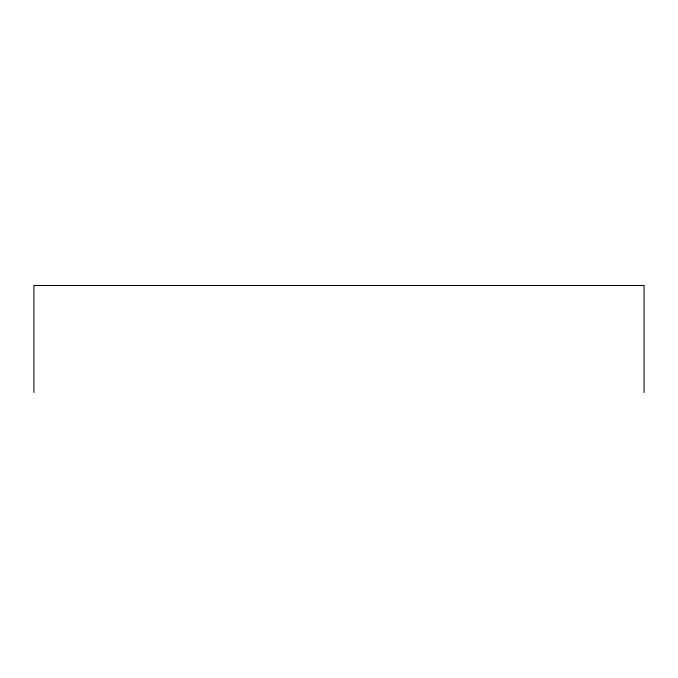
<?xml version="1.0" encoding="UTF-8"?>
<svg xmlns="http://www.w3.org/2000/svg" width="678" height="678" viewBox="0 0 678 678"><rect width="100%" height="100%" fill="white"/><g stroke="black" fill="none" stroke-linecap="round" stroke-linejoin="round"><path stroke-width="1.02" d="M644.1 392.52L644.1 285.48L33.9 285.48L33.9 392.52"/></g></svg>
